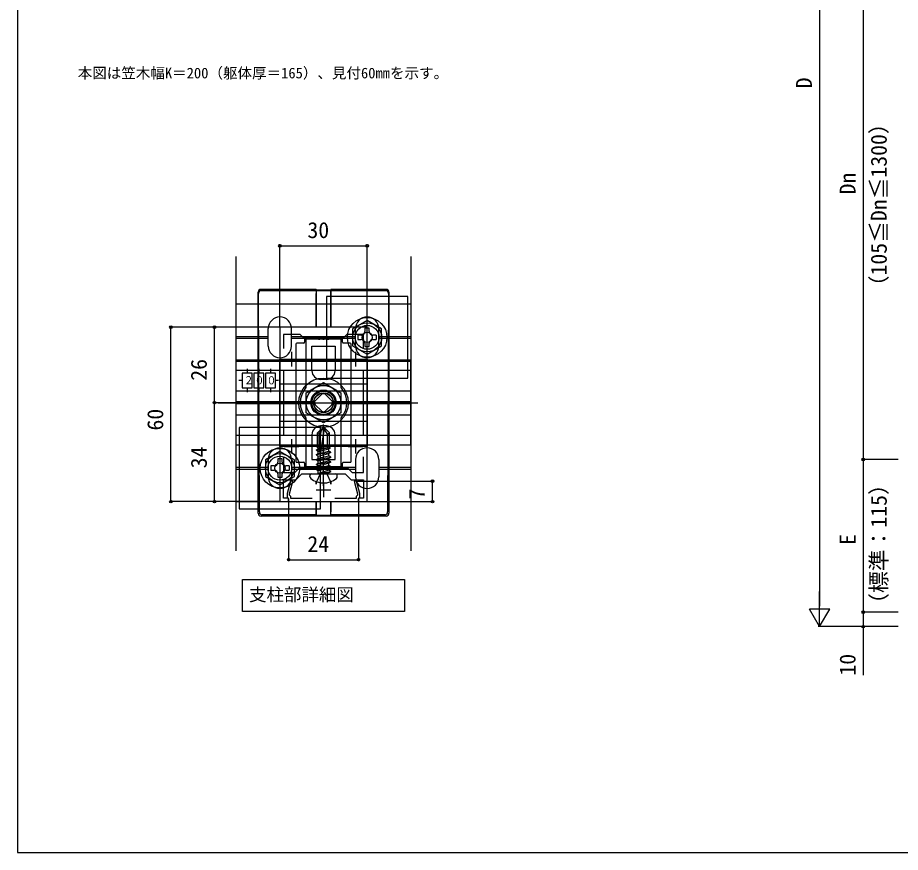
# Model space of a CAD drawing. Units: millimetres, scale not verified, with parts at other scales. Extents: x -875 to 875, y -1300 to 1294.
# Drawn here: x -875 to -268, y -1300 to -726 of the extents above; entities that cross this region are included whole.
import ezdxf
from ezdxf.enums import TextEntityAlignment as Align

# ---------------------------------------------------------------- set-up
doc = ezdxf.new("R2010")
doc.units = ezdxf.units.MM
doc.header["$LTSCALE"] = 8
for name, color, linetype in [('0-1_USER1', 3, 'Continuous'), ('0-2_YKK_11', 7, 'Continuous'), ('0-5_YKK_13', 4, 'Continuous'), ('0-7_YKK_D', 6, 'Continuous'), ('0-8_YKK_ZWAK', 7, 'Continuous'), ('0-9_YSS_K', 3, 'Continuous')]:
    doc.layers.add(name, color=color, linetype=linetype)
doc.layers.add('0-4_YKK_12', color=2, linetype='Continuous', lineweight=18)
doc.styles.add('ＭＳ ゴシック', font='')
doc.styles.get('ＭＳ ゴシック').set_extended_font_data('MS Gothic')

msp = doc.modelspace()

# ---------------------------------------------------------------- linework, layer by layer
at = {"layer": '0-1_USER1'}
msp.add_lwpolyline([(-720.205, -1126.352), (-720.205, -1112.352), (-608.897, -1112.352), (-608.897, -1134.234), (-720.205, -1134.234)], close=True, dxfattribs=at)
at = {"layer": '0-2_YKK_11'}
for p, q in [((-686.551, -955.639), (-686.551, -965.639)), ((-642.551, -955.639), (-642.551, -965.639)), ((-691.551, -960.639), (-681.551, -960.639)), ((-647.551, -960.639), (-637.551, -960.639)), ((-692.151, -967.906), (-692.151, -1013.373)), ((-636.951, -1013.373), (-636.951, -967.906)), ((-686.551, -1015.639), (-686.551, -1025.639)), ((-642.551, -1015.639), (-642.551, -1025.639)), ((-691.551, -1020.639), (-681.551, -1020.639)), ((-647.551, -1020.639), (-637.551, -1020.639)), ((-669.551, -1050.639), (-659.551, -1050.639)), ((-664.551, -1045.639), (-664.551, -1055.639))]:
    msp.add_line(p, q, dxfattribs=at)
msp.add_lwpolyline([(-694.551, -938.639), (-694.551, -1058.639), (-688.551, -1058.639), (-688.551, -1056.239), (-692.151, -1056.239), (-692.151, -1043.639), (-683.551, -1043.639), (-679.551, -1039.639), (-649.551, -1039.639), (-645.551, -1043.639), (-636.951, -1043.639), (-636.951, -1056.239), (-640.551, -1056.239), (-640.551, -1058.639), (-634.551, -1058.639), (-634.551, -938.639)], close=True, dxfattribs=at)
for points in [[(-636.951, -953.373), (-636.951, -943.639), (-648.551, -943.639), (-650.551, -945.639), (-678.551, -945.639), (-680.551, -943.639), (-692.151, -943.639), (-692.151, -953.373)], [(-692.151, -1027.906), (-692.151, -1038.639), (-684.208, -1038.639), (-681.208, -1035.639), (-647.894, -1035.639), (-644.894, -1038.639), (-636.951, -1038.639), (-636.951, -1027.906)], [(-672.266, -1056.639), (-686.951, -1056.639), (-686.951, -1055.239), (-687.551, -1054.639), (-687.951, -1054.239), (-687.951, -1053.25), (-685.644, -1044.639), (-687.3, -1044.639), (-689.551, -1053.039), (-689.551, -1055.839), (-689.151, -1056.239), (-688.551, -1056.839), (-688.551, -1058.639), (-640.551, -1058.639), (-640.551, -1056.839), (-639.951, -1056.239), (-639.551, -1055.839), (-639.551, -1053.039), (-641.802, -1044.639), (-643.458, -1044.639), (-641.151, -1053.25), (-641.151, -1054.239), (-641.551, -1054.639), (-642.151, -1055.239), (-642.151, -1056.639), (-656.836, -1056.639)]]:
    msp.add_lwpolyline(points, dxfattribs=at)
at = {"layer": '0-4_YKK_12'}
msp.add_circle((-664.551, -990.639), 12, dxfattribs=at)
at = {"layer": '0-5_YKK_13'}
for p, q in [((-724.551, -1092.546), (-724.551, -889.925)), ((-604.551, -889.925), (-604.551, -1092.546)), ((-709.551, -1066.642), (-709.551, -914.639)), ((-708.683, -1065.767), (-709.369, -915.533)), ((-669.551, -912.639), (-707.551, -912.639)), ((-669.623, -913.524), (-707.369, -913.524)), ((-669.656, -938.639), (-669.656, -915.521)), ((-669.623, -913.524), (-669.553, -913.314)), ((-669.553, -913.314), (-669.618, -938.639)), ((-669.553, -913.314), (-659.549, -913.314)), ((-669.551, -912.639), (-669.481, -912.85)), ((-669.481, -912.85), (-659.621, -912.85)), ((-659.621, -912.85), (-659.551, -912.639)), ((-621.551, -912.639), (-659.551, -912.639)), ((-659.479, -913.524), (-659.549, -913.314)), ((-659.549, -913.314), (-659.484, -938.639)), ((-621.733, -913.524), (-659.479, -913.524)), ((-659.446, -938.639), (-659.446, -915.521)), ((-619.733, -915.533), (-620.419, -1065.767)), ((-619.551, -914.639), (-619.551, -1066.642)), ((-724.551, -922.639), (-604.551, -922.639)), ((-702.551, -951.639), (-702.551, -939.639)), ((-686.551, -951.639), (-686.551, -939.639)), ((-642.551, -951.639), (-642.551, -939.639)), ((-633.051, -939.339), (-636.051, -939.339)), ((-636.051, -939.339), (-636.051, -941.639)), ((-633.051, -941.639), (-633.051, -939.339)), ((-626.551, -951.639), (-626.551, -939.639)), ((-724.551, -945.039), (-702.551, -945.039)), ((-724.551, -946.239), (-702.551, -946.239)), ((-686.551, -945.039), (-642.551, -945.039)), ((-686.551, -946.239), (-642.551, -946.239)), ((-677.551, -946.239), (-677.551, -949.039)), ((-652.151, -945.639), (-676.951, -945.639)), ((-651.551, -949.039), (-651.551, -946.239)), ((-638.551, -944.139), (-640.851, -944.139)), ((-628.251, -944.139), (-630.551, -944.139)), ((-630.551, -947.139), (-628.251, -947.139)), ((-628.251, -944.139), (-628.251, -947.139)), ((-626.551, -945.039), (-604.551, -945.039)), ((-626.551, -946.239), (-604.551, -946.239)), ((-683.551, -950.239), (-683.551, -1031.039)), ((-678.151, -949.639), (-682.951, -949.639)), ((-646.151, -949.639), (-650.951, -949.639)), ((-645.551, -1031.039), (-645.551, -950.239)), ((-636.051, -949.639), (-636.051, -951.939)), ((-636.051, -951.939), (-633.051, -951.939)), ((-633.051, -951.939), (-633.051, -949.639)), ((-604.551, -961.92), (-604.551, -961.223)), ((-604.551, -1019.7), (-604.551, -961.92)), ((-724.551, -968.339), (-604.551, -968.339)), ((-717.051, -967.22), (-717.051, -970.339)), ((-709.051, -967.22), (-709.051, -970.339)), ((-701.051, -967.22), (-701.051, -970.339)), ((-720.551, -975.339), (-722.893, -975.339)), ((-695.482, -975.339), (-697.551, -975.339)), ((-662.551, -974.639), (-666.551, -974.639)), ((-724.551, -982.339), (-604.551, -982.339)), ((-717.051, -980.339), (-717.051, -983.289)), ((-709.051, -980.339), (-709.051, -983.289)), ((-701.051, -980.339), (-701.051, -983.289)), ((-670.208, -989.225), (-665.965, -984.982)), ((-663.137, -984.982), (-658.894, -989.225)), ((-670.702, -990.039), (-724.551, -990.039)), ((-724.551, -991.239), (-670.702, -991.239)), ((-665.965, -996.296), (-670.208, -992.053)), ((-658.894, -992.053), (-663.137, -996.296)), ((-604.551, -990.039), (-658.4, -990.039)), ((-658.4, -991.239), (-604.551, -991.239)), ((-724.551, -998.939), (-604.551, -998.939)), ((-664.901, -1007.639), (-668.651, -1011.389)), ((-662.551, -1006.639), (-666.551, -1006.639)), ((-666.138, -1010.29), (-664.901, -1007.639)), ((-664.201, -1007.639), (-664.901, -1007.639)), ((-664.551, -1047.839), (-664.551, -1005.636)), ((-661.851, -1012.316), (-664.551, -1007.639)), ((-664.201, -1007.639), (-660.451, -1011.389)), ((-724.551, -1012.939), (-604.551, -1012.939)), ((-668.651, -1021.639), (-668.651, -1011.389)), ((-667.651, -1011.803), (-668.651, -1011.389)), ((-667.651, -1021.639), (-666.138, -1010.29)), ((-666.481, -1024.145), (-663.972, -1008.642)), ((-660.451, -1021.639), (-660.451, -1011.389)), ((-724.551, -1019.7), (-604.551, -1019.7)), ((-669.495, -1023.046), (-668.2, -1022.299)), ((-669.495, -1023.046), (-667.651, -1022.63)), ((-669.495, -1023.282), (-667.651, -1022.865)), ((-669.495, -1023.282), (-669.495, -1023.046)), ((-669.495, -1023.282), (-668.2, -1024.029)), ((-669.495, -1026.342), (-659.607, -1024.694)), ((-659.607, -1024.929), (-669.495, -1026.577)), ((-669.495, -1026.342), (-668.2, -1025.594)), ((-669.495, -1026.577), (-669.495, -1026.342)), ((-668.651, -1021.639), (-667.651, -1021.639)), ((-668.2, -1021.639), (-668.2, -1022.299)), ((-668.2, -1022.299), (-667.651, -1022.175)), ((-668.2, -1024.029), (-667.651, -1023.905)), ((-668.2, -1025.594), (-660.902, -1023.946)), ((-668.2, -1025.594), (-668.2, -1024.029)), ((-668.2, -1027.325), (-660.902, -1025.677)), ((-666.396, -1023.622), (-660.902, -1022.381)), ((-659.93, -1021.687), (-666.254, -1022.741)), ((-661.053, -1021.639), (-666.215, -1022.499)), ((-665.28, -1021.639), (-666.106, -1021.826)), ((-666.076, -1021.639), (-660.451, -1021.639)), ((-659.93, -1021.82), (-660.902, -1022.381)), ((-660.902, -1023.946), (-660.902, -1022.381)), ((-659.607, -1024.694), (-660.902, -1023.946)), ((-659.607, -1024.929), (-660.902, -1025.677)), ((-660.902, -1027.242), (-660.902, -1025.677)), ((-659.93, -1021.687), (-660.451, -1021.639)), ((-659.93, -1021.687), (-659.929, -1021.687)), ((-659.93, -1021.687), (-659.93, -1021.82)), ((-659.607, -1024.929), (-659.607, -1024.694)), ((-702.551, -1029.639), (-702.551, -1041.639)), ((-693.051, -1029.339), (-696.051, -1029.339)), ((-696.051, -1029.339), (-696.051, -1031.639)), ((-693.051, -1031.639), (-693.051, -1029.339)), ((-686.551, -1029.639), (-686.551, -1041.639)), ((-682.951, -1031.639), (-678.151, -1031.639)), ((-677.551, -1032.239), (-677.551, -1035.039)), ((-669.495, -1026.577), (-668.2, -1027.325)), ((-669.495, -1029.638), (-659.607, -1027.99)), ((-659.607, -1028.225), (-669.495, -1029.873)), ((-669.495, -1029.638), (-668.2, -1028.89)), ((-669.495, -1029.873), (-669.495, -1029.638)), ((-669.495, -1029.873), (-668.2, -1030.621)), ((-669.495, -1032.933), (-659.607, -1031.285)), ((-659.607, -1031.521), (-669.495, -1033.169)), ((-669.495, -1032.933), (-668.2, -1032.186)), ((-668.2, -1028.89), (-660.902, -1027.242)), ((-668.2, -1028.89), (-668.2, -1027.325)), ((-668.2, -1030.621), (-660.902, -1028.973)), ((-668.2, -1032.186), (-660.902, -1030.538)), ((-668.2, -1032.186), (-668.2, -1030.621)), ((-668.2, -1033.916), (-660.902, -1032.268)), ((-659.607, -1027.99), (-660.902, -1027.242)), ((-659.607, -1028.225), (-660.902, -1028.973)), ((-660.902, -1030.538), (-660.902, -1028.973)), ((-659.607, -1031.285), (-660.902, -1030.538)), ((-659.607, -1031.521), (-660.902, -1032.268)), ((-660.902, -1033.834), (-660.902, -1032.268)), ((-659.607, -1028.225), (-659.607, -1027.99)), ((-659.607, -1031.521), (-659.607, -1031.285)), ((-651.551, -1035.039), (-651.551, -1032.239)), ((-650.951, -1031.639), (-646.151, -1031.639)), ((-642.551, -1029.639), (-642.551, -1041.639)), ((-626.551, -1029.639), (-626.551, -1041.639)), ((-724.551, -1035.039), (-702.551, -1035.039)), ((-724.551, -1036.239), (-702.551, -1036.239)), ((-698.551, -1034.139), (-700.851, -1034.139)), ((-688.251, -1034.139), (-690.551, -1034.139)), ((-690.551, -1037.139), (-688.251, -1037.139)), ((-688.251, -1034.139), (-688.251, -1037.139)), ((-686.551, -1035.039), (-642.551, -1035.039)), ((-686.551, -1036.239), (-642.551, -1036.239)), ((-676.951, -1035.639), (-652.151, -1035.639)), ((-669.495, -1033.169), (-669.495, -1032.933)), ((-669.495, -1033.169), (-668.2, -1033.916)), ((-659.607, -1034.817), (-669.495, -1036.464)), ((-669.495, -1036.229), (-668.2, -1035.482)), ((-669.495, -1036.464), (-669.495, -1036.229)), ((-669.495, -1036.464), (-668.2, -1037.212)), ((-668.2, -1035.482), (-660.902, -1033.834)), ((-668.2, -1035.482), (-668.2, -1033.916)), ((-668.2, -1037.212), (-660.902, -1035.564)), ((-668.2, -1039.239), (-668.2, -1037.212)), ((-660.902, -1037.129), (-668.082, -1039.289)), ((-668.082, -1039.289), (-659.607, -1037.877)), ((-659.607, -1038.112), (-668.082, -1039.525)), ((-666.801, -1039.639), (-664.551, -1038.443)), ((-662.301, -1039.639), (-664.551, -1038.443)), ((-659.607, -1034.817), (-660.902, -1035.564)), ((-660.902, -1037.129), (-660.902, -1035.564)), ((-659.607, -1038.112), (-660.902, -1038.86)), ((-659.607, -1034.817), (-659.607, -1034.581)), ((-659.607, -1038.112), (-659.607, -1037.877)), ((-626.551, -1035.039), (-604.551, -1035.039)), ((-626.551, -1036.239), (-604.551, -1036.239)), ((-696.051, -1039.639), (-696.051, -1041.939)), ((-696.051, -1041.939), (-693.051, -1041.939)), ((-693.051, -1041.939), (-693.051, -1039.639)), ((-674.021, -1041.363), (-674.021, -1041.039)), ((-672.621, -1039.639), (-656.481, -1039.639)), ((-666.801, -1039.639), (-669.451, -1044.954)), ((-668.082, -1039.525), (-660.902, -1038.86)), ((-668.082, -1039.525), (-668.082, -1039.289)), ((-662.301, -1039.639), (-659.651, -1044.954)), ((-660.902, -1039.239), (-660.902, -1038.86)), ((-655.081, -1041.363), (-655.081, -1041.039)), ((-669.656, -1044.875), (-669.656, -1046.779)), ((-669.608, -1046.716), (-669.612, -1044.892)), ((-659.494, -1046.716), (-659.49, -1044.892)), ((-659.446, -1044.875), (-659.446, -1046.779)), ((-724.551, -1058.639), (-604.551, -1058.639)), ((-669.656, -1058.639), (-669.656, -1065.757)), ((-669.553, -1067.965), (-669.577, -1058.639)), ((-659.549, -1067.965), (-659.525, -1058.639)), ((-659.446, -1058.639), (-659.446, -1065.757)), ((-669.551, -1068.639), (-707.563, -1068.639)), ((-669.623, -1067.755), (-706.686, -1067.755)), ((-669.623, -1067.755), (-669.553, -1067.965)), ((-669.553, -1067.965), (-659.549, -1067.965)), ((-669.551, -1068.639), (-669.481, -1068.429)), ((-669.481, -1068.429), (-659.621, -1068.429)), ((-659.621, -1068.429), (-659.551, -1068.639)), ((-621.539, -1068.639), (-659.551, -1068.639)), ((-659.479, -1067.755), (-659.549, -1067.965)), ((-622.416, -1067.755), (-659.479, -1067.755))]:
    msp.add_line(p, q, dxfattribs=at)
for points in [[(-662.551, -917.639), (-662.551, -973.639), (-606.551, -973.639), (-606.551, -917.639)], [(-624.551, -939.866), (-634.551, -934.092), (-644.551, -939.866), (-644.551, -951.413), (-634.551, -957.186), (-624.551, -951.413)], [(-634.551, -960.639), (-634.551, -1020.639), (-694.551, -1020.639), (-694.551, -960.639)], [(-720.551, -980.339), (-713.551, -980.339), (-713.551, -970.339), (-720.551, -970.339)], [(-712.551, -980.339), (-705.551, -980.339), (-705.551, -970.339), (-712.551, -970.339)], [(-704.551, -980.339), (-697.551, -980.339), (-697.551, -970.339), (-704.551, -970.339)], [(-694.551, -1003.639), (-694.551, -977.639), (-634.551, -977.639), (-634.551, -1003.639)], [(-676.551, -983.711), (-664.551, -976.783), (-652.551, -983.711), (-652.551, -997.567), (-664.551, -1004.496), (-676.551, -997.567)], [(-722.551, -1007.639), (-722.551, -1063.639), (-666.551, -1063.639), (-666.551, -1007.639)], [(-684.551, -1029.866), (-694.551, -1024.092), (-704.551, -1029.866), (-704.551, -1041.413), (-694.551, -1047.186), (-684.551, -1041.413)]]:
    msp.add_lwpolyline(points, close=True, dxfattribs=at)
for points in [[(-676.696, -980.222), (-676.551, -979.832), (-676.551, -946.639), (-668.468, -946.639), (-668.101, -946.879), (-667.001, -946.879), (-666.634, -946.639), (-665.468, -946.639), (-665.101, -946.879), (-664.001, -946.879), (-663.634, -946.639), (-662.468, -946.639), (-662.101, -946.879), (-661.001, -946.879), (-660.634, -946.639), (-652.551, -946.639)], [(-652.551, -946.639), (-652.551, -979.832), (-652.406, -980.222)], [(-640.851, -944.139), (-640.851, -947.139), (-638.551, -947.139)], [(-672.551, -968.639), (-672.551, -951.639), (-656.551, -951.639), (-656.551, -968.639)], [(-724.551, -961.92), (-724.551, -961.223), (-604.551, -961.223)], [(-724.551, -1019.7), (-724.551, -961.92), (-604.551, -961.92)], [(-652.406, -1001.056), (-652.551, -1001.447), (-652.551, -1034.639), (-660.634, -1034.639), (-661.001, -1034.399), (-662.101, -1034.399), (-662.468, -1034.639), (-663.634, -1034.639), (-664.001, -1034.399), (-665.101, -1034.399), (-665.468, -1034.639), (-666.634, -1034.639), (-667.001, -1034.399), (-668.101, -1034.399), (-668.468, -1034.639), (-676.551, -1034.639), (-676.551, -1001.447), (-676.696, -1001.056)], [(-672.551, -1012.639), (-672.551, -1029.639), (-656.551, -1029.639), (-656.551, -1012.639)], [(-667.651, -1024.05), (-667.651, -1011.803), (-666.138, -1010.29)], [(-661.851, -1021.639), (-661.851, -1012.316), (-660.451, -1011.389)], [(-700.851, -1034.139), (-700.851, -1037.139), (-698.551, -1037.139)], [(-669.495, -1036.229), (-659.607, -1034.581), (-660.902, -1033.834)], [(-659.607, -1038.112), (-659.607, -1037.877), (-660.902, -1037.129)]]:
    msp.add_lwpolyline(points, dxfattribs=at)
for centre, radius in [((-634.551, -945.639), 13.6), ((-634.551, -945.639), 10), ((-634.551, -945.639), 8.2), ((-634.551, -945.639), 3.5), ((-664.551, -990.639), 17), ((-664.551, -990.639), 17), ((-664.551, -990.639), 11.856), ((-664.551, -990.639), 8.75), ((-664.551, -990.639), 8.5), ((-664.551, -990.639), 8.5), ((-664.551, -990.832), 8.49), ((-664.551, -990.639), 8), ((-664.551, -990.639), 8), ((-664.551, -990.639), 8), ((-664.551, -990.639), 6.8), ((-664.551, -990.639), 6.647), ((-664.551, -990.639), 6.64), ((-694.551, -1035.639), 13.6), ((-694.551, -1035.639), 10), ((-694.551, -1035.639), 8.2), ((-694.551, -1035.639), 3.5)]:
    msp.add_circle(centre, radius, dxfattribs=at)
for centre, radius, start, end in [((-707.551, -914.639), 2, 90, 180), ((-707.369, -915.524), 2, 90, 180.2617), ((-621.733, -915.524), 2, 359.7383, 90), ((-621.551, -914.639), 2, 0, 90), ((-694.551, -939.639), 8, 0, 180), ((-634.551, -939.639), 8, 0, 180), ((-638.551, -941.639), 2.5, 270, 0), ((-638.551, -949.639), 2.5, 0, 90), ((-630.551, -941.639), 2.5, 180, 270), ((-630.551, -949.639), 2.5, 90, 180), ((-694.551, -951.639), 8, 180, 0), ((-634.551, -951.639), 8, 180, 0), ((-666.551, -968.639), 6, 180.00001, 269.99999), ((-662.551, -968.639), 6, 270.00001, 359.99999), ((-664.551, -990.639), 16, 139.3793, 220.6207), ((-664.551, -990.639), 8.5, 359.99999, 180.00001), ((-664.551, -990.639), 16, 319.3793, 40.6207), ((-668.794, -990.639), 2, 135, 225), ((-664.551, -986.397), 2, 45, 135), ((-660.308, -990.639), 2, 315, 45), ((-664.554, -990.435), 8.501, 183.27666, 357.50585), ((-664.551, -994.882), 2, 225, 315), ((-666.551, -1012.639), 6, 90.00001, 179.99999), ((-662.551, -1012.639), 6, 0.00001, 89.99999), ((-694.551, -1029.639), 8, 0, 180), ((-667.062, -1024.05), 0.589, 180, 270), ((-667.062, -1024.05), 0.589, 270, 350.8071), ((-634.551, -1029.639), 8, 0, 180), ((-698.551, -1031.639), 2.5, 270, 0), ((-690.551, -1031.639), 2.5, 180, 270), ((-698.551, -1039.639), 2.5, 0, 90), ((-690.551, -1039.639), 2.5, 90, 180), ((-694.551, -1041.639), 8, 180, 0), ((-672.621, -1041.039), 1.4, 90, 180), ((-672.297, -1041.363), 1.724, 180, 230.87645), ((-664.551, -1031.839), 14, 230.87645, 270), ((-668.6, -1039.239), 0.4, 270, 360), ((-664.551, -1031.839), 14, 270, 309.12355), ((-660.502, -1039.239), 0.4, 180, 270), ((-656.481, -1041.039), 1.4, 0, 90), ((-656.805, -1041.363), 1.724, 309.12355, 0), ((-634.551, -1041.639), 8, 180, 0), ((-706.679, -1065.751), 2.004, 180.44387, 269.81844), ((-622.423, -1065.751), 2.004, 270.18156, 359.55613)]:
    msp.add_arc(centre, radius, start, end, dxfattribs=at)
for centre, major_axis, ratio, start_param, end_param in [((-669.621, -915.521), (0, -2), 0.017455, 3.1939525, 4.712389), ((-659.481, -915.521), (0, -2), 0.017455, 1.5707963, 3.0892328), ((-676.951, -946.239), (-0.424, 0.424), 0.999695, 5.4979394, 7.0684312), ((-652.151, -946.239), (0.424, 0.424), 0.999695, 5.4979394, 7.0684312), ((-682.951, -950.239), (-0.424, 0.424), 0.999695, 5.4979394, 7.0684312), ((-678.151, -949.039), (0.424, -0.424), 0.999695, 5.4979394, 7.0684312), ((-650.951, -949.039), (-0.424, -0.424), 0.999695, 5.4979394, 7.0684312), ((-646.151, -950.239), (0.424, 0.424), 0.999695, 5.4979394, 7.0684312), ((-682.951, -1031.039), (-0.424, -0.424), 0.999695, 5.4979394, 7.0684312), ((-678.151, -1032.239), (0.424, 0.424), 0.999695, 5.4979394, 7.0684312), ((-650.951, -1032.239), (-0.424, 0.424), 0.999695, 5.4979394, 7.0684312), ((-646.151, -1031.039), (0.424, -0.424), 0.999695, 5.4979394, 7.0684312), ((-676.951, -1035.039), (-0.424, -0.424), 0.999695, 5.4979394, 7.0684312), ((-652.151, -1035.039), (0.424, -0.424), 0.999695, 5.4979394, 7.0684312), ((-707.548, -1066.627), (0.974, 1.765), 0.991424, 2.0784135, 3.641926), ((-669.621, -1065.757), (0, 2), 0.017455, 1.5707963, 3.0892328), ((-659.481, -1065.757), (0, 2), 0.017455, 3.1939525, 4.712389), ((-621.554, -1066.627), (-0.974, 1.765), 0.991424, 2.6412593, 4.2047718)]:
    msp.add_ellipse(centre, major_axis=major_axis, ratio=ratio, start_param=start_param, end_param=end_param, dxfattribs=at)
at = {"layer": '0-7_YKK_D'}
for p, q in [((-323.194, -403.702), (-323.194, -1130.702)), ((-293.194, -639.702), (-293.194, -1029.702)), ((-694.551, -938.846), (-694.551, -881.639)), ((-694.551, -882.639), (-634.551, -882.639)), ((-634.551, -938.239), (-634.551, -881.639)), ((-694.951, -938.639), (-770.551, -938.639)), ((-769.551, -1058.639), (-769.551, -938.639)), ((-694.951, -938.639), (-740.551, -938.639)), ((-739.551, -990.639), (-739.551, -938.639)), ((-710.551, -990.639), (-740.551, -990.639)), ((-710.551, -990.639), (-740.551, -990.639)), ((-739.551, -1058.639), (-739.551, -990.639)), ((-269.194, -1029.702), (-294.194, -1029.702)), ((-269.194, -1029.702), (-294.194, -1029.702)), ((-293.194, -1029.702), (-293.194, -1144.702)), ((-641.262, -1044.639), (-588.551, -1044.639)), ((-589.551, -1058.639), (-589.551, -1044.639)), ((-694.951, -1058.639), (-770.551, -1058.639)), ((-694.951, -1058.639), (-740.551, -1058.639)), ((-688.551, -1059.039), (-688.551, -1099.639)), ((-640.551, -1059.039), (-640.551, -1099.639)), ((-634.151, -1058.639), (-588.551, -1058.639)), ((-688.551, -1098.639), (-640.551, -1098.639)), ((-323.194, -1144.702), (-323.194, -1120.453)), ((-323.194, -1144.702), (-330.194, -1132.577)), ((-316.194, -1132.577), (-330.194, -1132.577)), ((-323.194, -1144.702), (-316.194, -1132.577)), ((-269.194, -1134.702), (-294.194, -1134.702)), ((-269.194, -1144.702), (-324.194, -1144.702)), ((-269.194, -1144.702), (-294.194, -1144.702)), ((-269.194, -1144.702), (-294.194, -1144.702))]:
    msp.add_line(p, q, dxfattribs=at)
msp.add_lwpolyline([(-293.194, -1134.702), (-293.194, -1144.702), (-293.194, -1178.077)], dxfattribs=at)
for centre in [(-694.551, -882.639), (-634.551, -882.639), (-769.551, -938.639), (-739.551, -938.639), (-739.551, -990.639), (-739.551, -990.639), (-293.194, -1029.702), (-293.194, -1029.702), (-589.551, -1044.639), (-769.551, -1058.639), (-739.551, -1058.639), (-589.551, -1058.639), (-688.551, -1098.639), (-640.551, -1098.639), (-293.194, -1134.702), (-293.194, -1144.702), (-293.194, -1144.702)]:
    msp.add_circle(centre, 0.875, dxfattribs=at)
at = {"layer": '0-8_YKK_ZWAK'}
msp.add_line((-875, 1250), (-875, -1300), dxfattribs=at)
msp.add_lwpolyline([(-875, -1300), (875, -1300), (875, 1250)], dxfattribs=at)
at = {"layer": '0-9_YSS_K'}
msp.add_line((-737.099, -990.639), (-599.627, -990.639), dxfattribs=at)

# ---------------------------------------------------------------- texts
at = {"layer": '0-1_USER1', "style": 'ＭＳ ゴシック'}
for s, height, p in [('本図は笠木幅K＝200（躯体厚＝165）、見付60㎜を示す。', 7.331, (-833.682, -769.636)), ('支柱部詳細図', 8.798, (-715.763, -1129.698))]:
    msp.add_text(s, height=height, dxfattribs=at).set_placement(p, align=Align.BOTTOM_LEFT)
at = {"layer": '0-5_YKK_13', "style": 'ＭＳ ゴシック', "width": 0.9}
for s, p in [('２', (-719.362, -979.503)), ('０', (-711.986, -979.582)), ('０', (-703.712, -979.62))]:
    msp.add_text(s, height=5.422, dxfattribs=at).set_placement(p, align=Align.BOTTOM_LEFT)
at = {"layer": '0-7_YKK_D', "style": 'ＭＳ ゴシック'}
for s, p in [('D', (-325.194, -774.318)), ('（105≦Dn≦1300）', (-273.722, -918.097)), ('Dn', (-295.194, -847.315)), ('26', (-741.551, -975.506)), ('60', (-771.551, -1009.761)), ('34', (-741.551, -1035.761)), ('7', (-591.551, -1057.136)), ('（標準：115）', (-273.722, -1136.595)), ('E', (-295.194, -1088.441)), ('10', (-295.194, -1178.378))]:
    msp.add_text(s, height=11, rotation=90, dxfattribs=at).set_placement(p, align=Align.BOTTOM_LEFT)
for s, p in [('30', (-675.631, -880.639)), ('24', (-675.673, -1096.639))]:
    msp.add_text(s, height=11, dxfattribs=at).set_placement(p, align=Align.BOTTOM_LEFT)

doc.saveas('drawing.dxf')
